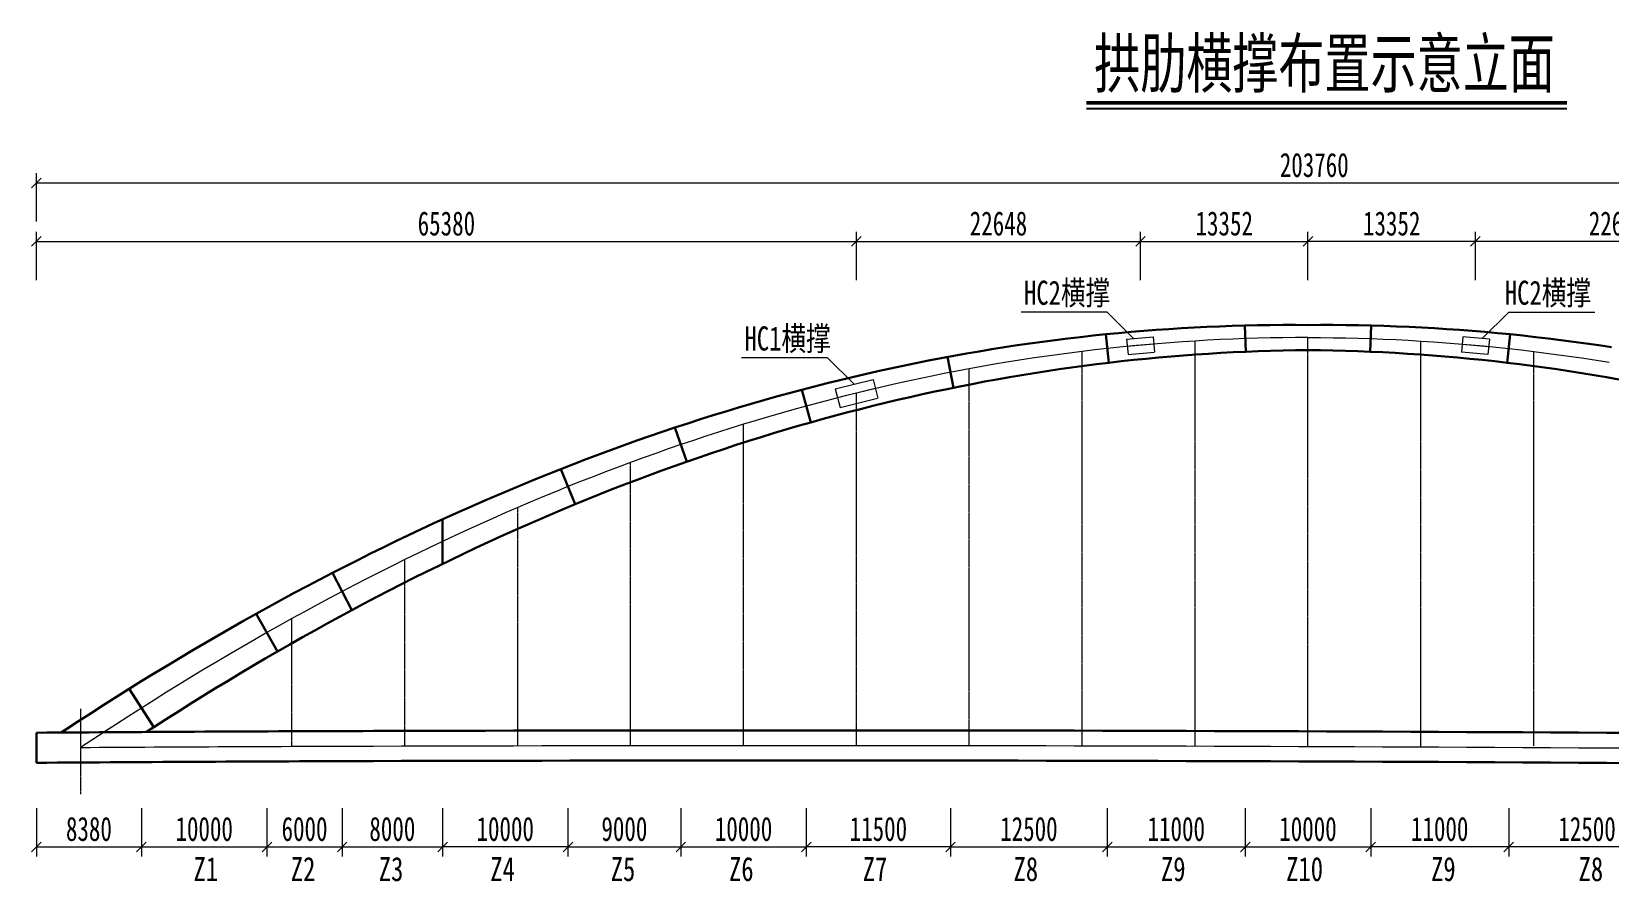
# Model space of a CAD drawing. Header units: millimetres. Extents: x 271875 to 497920, y 124104 to 263204.
# Drawn here: x 271875 to 397596, y 195435 to 263204 of the extents above; entities that cross this region are included whole.
import ezdxf
from ezdxf.enums import TextEntityAlignment as Align

# ---------------------------------------------------------------- set-up
doc = ezdxf.new("R2010")
doc.units = ezdxf.units.MM
doc.linetypes.add('CENTER', pattern=[2, 1.25, -0.25, 0.25, -0.25])
doc.linetypes.add('CENTER2', pattern=[28.575, 19.05, -3.175, 3.175, -3.175])
doc.layers.get('Defpoints').update_dxf_attribs({"color": 8})
for name, color, linetype, lineweight in [('中心线', 2, 'CENTER2', 15), ('标注', 4, 'Continuous', 13), ('标注线及字体', 2, 'Continuous', 15), ('桥 中心线', 4, 'CENTER', 15), ('桥 构造粗实', 1, 'Continuous', 30), ('横隔板', 6, 'CENTER2', 18), ('细实线', 4, 'Continuous', 15)]:
    doc.layers.add(name, color=color, linetype=linetype, lineweight=lineweight)
doc.styles.add('111', font='仿宋_GB2312.ttf', dxfattribs={"width": 0.7})
doc.styles.add('SMEDI', font='仿宋_GB2312.ttf', dxfattribs={"width": 0.75})
doc.dimstyles.new('200', dxfattribs={"dimscale": 0, "dimtxt": 2.5, "dimasz": 1, "dimexe": 1, "dimexo": 1, "dimgap": 0.6, "dimtad": 1, "dimdec": 0, "dimdsep": 46, "dimtxsty": '111', "dimblk": 'OBLIQUE', "dimcen": 0, "dimclrd": 4, "dimclre": 4, "dimclrt": 4, "dimadec": 1, "dimazin": 2, "dimtfac": 1, "dimtdec": 0, "dimtix": 1, "dimtmove": 2, "dimatfit": 3, "dimfxl": 4, "dimfxlon": 1, "dimtolj": 1, "dimlwd": -1, "dimlwe": -1, "dimarcsym": 0})

# ---------------------------------------------------------------- blocks, each defined once
blk = doc.blocks.new('_Oblique')
at = {"color": 0, "linetype": 'ByBlock', "lineweight": -2}
blk.add_line((-0.5, -0.5), (0.5, 0.5), dxfattribs=at)
blk = doc.blocks.new('*D70')
at = {"layer": 'Defpoints', "color": 0, "transparency": 16777216}
for p in [(337640, 246465), (337640, 234371), (272260, 207297)]:
    blk.add_point(p, dxfattribs=at)
at = {"layer": '细实线', "color": 4, "transparency": 16777216}
for p, q in [((272260, 243388), (272260, 247234)), ((272260, 246465), (337640, 246465)), ((337640, 243388), (337640, 247234))]:
    blk.add_line(p, q, dxfattribs=at)
at = {"layer": '细实线', "color": 4, "transparency": 16777216, "xscale": 769.2307692307704, "yscale": 769.2307692307704, "zscale": 769.2307692307704, "rotation": 180}
blk.add_blockref('_Oblique', (272260, 246465), dxfattribs=at)
at = {"layer": '细实线', "color": 4, "transparency": 16777216, "xscale": 769.2307692307704, "yscale": 769.2307692307704, "zscale": 769.2307692307704}
blk.add_blockref('_Oblique', (337640, 246465), dxfattribs=at)
at = {"layer": '细实线', "color": 4, "transparency": 16777216, "insert": (304950, 247888), "char_height": 1923.1, "attachment_point": 5, "style": '111'}
blk.add_mtext('\\A1;65380', dxfattribs=at)
blk = doc.blocks.new('*D71')
at = {"layer": 'Defpoints', "color": 0, "transparency": 16777216}
for p in [(360288, 246465), (360288, 238190), (337640, 234371)]:
    blk.add_point(p, dxfattribs=at)
at = {"layer": '细实线', "color": 4, "transparency": 16777216}
for p, q in [((337640, 243388), (337640, 247234)), ((337640, 246465), (360288, 246465)), ((360288, 243388), (360288, 247234))]:
    blk.add_line(p, q, dxfattribs=at)
at = {"layer": '细实线', "color": 4, "transparency": 16777216, "xscale": 769.2307692307704, "yscale": 769.2307692307704, "zscale": 769.2307692307704, "rotation": 180}
blk.add_blockref('_Oblique', (337640, 246465), dxfattribs=at)
at = {"layer": '细实线', "color": 4, "transparency": 16777216, "xscale": 769.2307692307704, "yscale": 769.2307692307704, "zscale": 769.2307692307704}
blk.add_blockref('_Oblique', (360288, 246465), dxfattribs=at)
at = {"layer": '细实线', "color": 4, "transparency": 16777216, "insert": (348964, 247888), "char_height": 1923.1, "attachment_point": 5, "style": '111'}
blk.add_mtext('\\A1;22648', dxfattribs=at)
blk = doc.blocks.new('*D72')
at = {"layer": 'Defpoints', "color": 0, "transparency": 16777216}
for p in [(373640, 246465), (360288, 238190), (373640, 233388)]:
    blk.add_point(p, dxfattribs=at)
at = {"layer": '细实线', "color": 4, "transparency": 16777216}
for p, q in [((360288, 243388), (360288, 247234)), ((360288, 246465), (373640, 246465)), ((373640, 243388), (373640, 247234))]:
    blk.add_line(p, q, dxfattribs=at)
at = {"layer": '细实线', "color": 4, "transparency": 16777216, "xscale": 769.2307692307704, "yscale": 769.2307692307704, "zscale": 769.2307692307704, "rotation": 180}
blk.add_blockref('_Oblique', (360288, 246465), dxfattribs=at)
at = {"layer": '细实线', "color": 4, "transparency": 16777216, "xscale": 769.2307692307704, "yscale": 769.2307692307704, "zscale": 769.2307692307704}
blk.add_blockref('_Oblique', (373640, 246465), dxfattribs=at)
at = {"layer": '细实线', "color": 4, "transparency": 16777216, "insert": (366964, 247888), "char_height": 1923.1, "attachment_point": 5, "style": '111'}
blk.add_mtext('\\A1;13352', dxfattribs=at)
blk = doc.blocks.new('*D74')
at = {"layer": 'Defpoints', "color": 0, "transparency": 16777216}
for p in [(386992, 246465), (386992, 238190), (409640, 234371)]:
    blk.add_point(p, dxfattribs=at)
at = {"layer": '细实线', "color": 4, "transparency": 16777216}
for p, q in [((386992, 243388), (386992, 247234)), ((409640, 246465), (386992, 246465)), ((409640, 243388), (409640, 247234))]:
    blk.add_line(p, q, dxfattribs=at)
at = {"layer": '细实线', "color": 4, "transparency": 16777216, "xscale": 769.2307692307704, "yscale": 769.2307692307704, "zscale": 769.2307692307704, "rotation": 180}
blk.add_blockref('_Oblique', (386992, 246465), dxfattribs=at)
at = {"layer": '细实线', "color": 4, "transparency": 16777216, "xscale": 769.2307692307704, "yscale": 769.2307692307704, "zscale": 769.2307692307704}
blk.add_blockref('_Oblique', (409640, 246465), dxfattribs=at)
at = {"layer": '细实线', "color": 4, "transparency": 16777216, "insert": (398316, 247888), "char_height": 1923.1, "attachment_point": 5, "style": '111'}
blk.add_mtext('\\A1;22648', dxfattribs=at)
blk = doc.blocks.new('*D75')
at = {"layer": 'Defpoints', "color": 0, "transparency": 16777216}
for p in [(476020, 251130), (272260, 207297), (476020, 206500)]:
    blk.add_point(p, dxfattribs=at)
at = {"layer": '细实线', "color": 4, "transparency": 16777216}
for p, q in [((272260, 248053), (272260, 251899)), ((476020, 248053), (476020, 251899)), ((272260, 251130), (476020, 251130))]:
    blk.add_line(p, q, dxfattribs=at)
at = {"layer": '细实线', "color": 4, "transparency": 16777216, "xscale": 769.2307692307704, "yscale": 769.2307692307704, "zscale": 769.2307692307704, "rotation": 180}
blk.add_blockref('_Oblique', (272260, 251130), dxfattribs=at)
at = {"layer": '细实线', "color": 4, "transparency": 16777216, "xscale": 769.2307692307704, "yscale": 769.2307692307704, "zscale": 769.2307692307704}
blk.add_blockref('_Oblique', (476020, 251130), dxfattribs=at)
at = {"layer": '细实线', "color": 4, "transparency": 16777216, "insert": (374140, 252553), "char_height": 1923.1, "attachment_point": 5, "style": '111'}
blk.add_mtext('\\A1;203760', dxfattribs=at)
blk = doc.blocks.new('*D86')
at = {"layer": 'Defpoints', "color": 0, "transparency": 16777216}
for p in [(373640, 246465), (386992, 238190), (373640, 236695)]:
    blk.add_point(p, dxfattribs=at)
at = {"layer": '细实线', "color": 4, "transparency": 16777216}
for p, q in [((373640, 243388), (373640, 247234)), ((386992, 246465), (373640, 246465)), ((386992, 243388), (386992, 247234))]:
    blk.add_line(p, q, dxfattribs=at)
at = {"layer": '细实线', "color": 4, "transparency": 16777216, "xscale": 769.2307692307693, "yscale": 769.2307692307693, "zscale": 769.2307692307693, "rotation": 180}
blk.add_blockref('_Oblique', (373640, 246465), dxfattribs=at)
at = {"layer": '细实线', "color": 4, "transparency": 16777216, "xscale": 769.2307692307693, "yscale": 769.2307692307693, "zscale": 769.2307692307693}
blk.add_blockref('_Oblique', (386992, 246465), dxfattribs=at)
at = {"layer": '细实线', "color": 4, "transparency": 16777216, "insert": (380316, 247888), "char_height": 1923.1, "attachment_point": 5, "style": '111'}
blk.add_mtext('\\A1;13352', dxfattribs=at)
blk = doc.blocks.new('*D87')
at = {"layer": 'Defpoints', "color": 0, "transparency": 16777216}
for p in [(280640, 209265), (272260, 207297), (280640, 198190)]:
    blk.add_point(p, dxfattribs=at)
at = {"layer": '细实线', "color": 4, "transparency": 16777216}
for p, q in [((272260, 201267), (272260, 197421)), ((280640, 201267), (280640, 197421)), ((272260, 198190), (280640, 198190))]:
    blk.add_line(p, q, dxfattribs=at)
at = {"layer": '细实线', "color": 4, "transparency": 16777216, "xscale": 769.2307692307694, "yscale": 769.2307692307694, "zscale": 769.2307692307694, "rotation": 180}
blk.add_blockref('_Oblique', (272260, 198190), dxfattribs=at)
at = {"layer": '细实线', "color": 4, "transparency": 16777216, "xscale": 769.2307692307694, "yscale": 769.2307692307694, "zscale": 769.2307692307694}
blk.add_blockref('_Oblique', (280640, 198190), dxfattribs=at)
at = {"layer": '细实线', "color": 4, "transparency": 16777216, "insert": (276450, 199613), "char_height": 1923.1, "attachment_point": 5, "style": '111'}
blk.add_mtext('\\A1;8380', dxfattribs=at)
blk = doc.blocks.new('*D88')
at = {"layer": 'Defpoints', "color": 0, "transparency": 16777216}
for p in [(290640, 215276), (280640, 209265), (290640, 198190)]:
    blk.add_point(p, dxfattribs=at)
at = {"layer": '细实线', "color": 4, "transparency": 16777216}
for p, q in [((280640, 201267), (280640, 197421)), ((290640, 201267), (290640, 197421)), ((280640, 198190), (290640, 198190))]:
    blk.add_line(p, q, dxfattribs=at)
at = {"layer": '细实线', "color": 4, "transparency": 16777216, "xscale": 769.2307692307694, "yscale": 769.2307692307694, "zscale": 769.2307692307694, "rotation": 180}
blk.add_blockref('_Oblique', (280640, 198190), dxfattribs=at)
at = {"layer": '细实线', "color": 4, "transparency": 16777216, "xscale": 769.2307692307694, "yscale": 769.2307692307694, "zscale": 769.2307692307694}
blk.add_blockref('_Oblique', (290640, 198190), dxfattribs=at)
at = {"layer": '细实线', "color": 4, "transparency": 16777216, "insert": (285640, 199613), "char_height": 1923.1, "attachment_point": 5, "style": '111'}
blk.add_mtext('\\A1;10000', dxfattribs=at)
blk = doc.blocks.new('*D89')
at = {"layer": 'Defpoints', "color": 0, "transparency": 16777216}
for p in [(296640, 218555), (290640, 215276), (296640, 198190)]:
    blk.add_point(p, dxfattribs=at)
at = {"layer": '细实线', "color": 4, "transparency": 16777216}
for p, q in [((290640, 201267), (290640, 197421)), ((296640, 201267), (296640, 197421)), ((290640, 198190), (296640, 198190))]:
    blk.add_line(p, q, dxfattribs=at)
at = {"layer": '细实线', "color": 4, "transparency": 16777216, "xscale": 769.2307692307694, "yscale": 769.2307692307694, "zscale": 769.2307692307694, "rotation": 180}
blk.add_blockref('_Oblique', (290640, 198190), dxfattribs=at)
at = {"layer": '细实线', "color": 4, "transparency": 16777216, "xscale": 769.2307692307694, "yscale": 769.2307692307694, "zscale": 769.2307692307694}
blk.add_blockref('_Oblique', (296640, 198190), dxfattribs=at)
at = {"layer": '细实线', "color": 4, "transparency": 16777216, "insert": (293640, 199613), "char_height": 1923.1, "attachment_point": 5, "style": '111'}
blk.add_mtext('\\A1;6000', dxfattribs=at)
blk = doc.blocks.new('*D90')
at = {"layer": 'Defpoints', "color": 0, "transparency": 16777216}
for p in [(304640, 222778), (296640, 218555), (304640, 198190)]:
    blk.add_point(p, dxfattribs=at)
at = {"layer": '细实线', "color": 4, "transparency": 16777216}
for p, q in [((296640, 201267), (296640, 197421)), ((304640, 201267), (304640, 197421)), ((296640, 198190), (304640, 198190))]:
    blk.add_line(p, q, dxfattribs=at)
at = {"layer": '细实线', "color": 4, "transparency": 16777216, "xscale": 769.2307692307694, "yscale": 769.2307692307694, "zscale": 769.2307692307694, "rotation": 180}
blk.add_blockref('_Oblique', (296640, 198190), dxfattribs=at)
at = {"layer": '细实线', "color": 4, "transparency": 16777216, "xscale": 769.2307692307694, "yscale": 769.2307692307694, "zscale": 769.2307692307694}
blk.add_blockref('_Oblique', (304640, 198190), dxfattribs=at)
at = {"layer": '细实线', "color": 4, "transparency": 16777216, "insert": (300640, 199613), "char_height": 1923.1, "attachment_point": 5, "style": '111'}
blk.add_mtext('\\A1;8000', dxfattribs=at)
blk = doc.blocks.new('*D91')
at = {"layer": 'Defpoints', "color": 0, "transparency": 16777216}
for p in [(314640, 226915), (304640, 222535), (304640, 198190)]:
    blk.add_point(p, dxfattribs=at)
at = {"layer": '细实线', "color": 4, "transparency": 16777216}
for p, q in [((304640, 201267), (304640, 197421)), ((314640, 201267), (314640, 197421)), ((314640, 198190), (304640, 198190))]:
    blk.add_line(p, q, dxfattribs=at)
at = {"layer": '细实线', "color": 4, "transparency": 16777216, "xscale": 769.2307692307694, "yscale": 769.2307692307694, "zscale": 769.2307692307694, "rotation": 180}
blk.add_blockref('_Oblique', (304640, 198190), dxfattribs=at)
at = {"layer": '细实线', "color": 4, "transparency": 16777216, "xscale": 769.2307692307694, "yscale": 769.2307692307694, "zscale": 769.2307692307694}
blk.add_blockref('_Oblique', (314640, 198190), dxfattribs=at)
at = {"layer": '细实线', "color": 4, "transparency": 16777216, "insert": (309640, 199613), "char_height": 1923.1, "attachment_point": 5, "style": '111'}
blk.add_mtext('\\A1;10000', dxfattribs=at)
blk = doc.blocks.new('*D92')
at = {"layer": 'Defpoints', "color": 0, "transparency": 16777216}
for p in [(323640, 230266), (314640, 226915), (323640, 198190)]:
    blk.add_point(p, dxfattribs=at)
at = {"layer": '细实线', "color": 4, "transparency": 16777216}
for p, q in [((314640, 201267), (314640, 197421)), ((323640, 201267), (323640, 197421)), ((314640, 198190), (323640, 198190))]:
    blk.add_line(p, q, dxfattribs=at)
at = {"layer": '细实线', "color": 4, "transparency": 16777216, "xscale": 769.2307692307694, "yscale": 769.2307692307694, "zscale": 769.2307692307694, "rotation": 180}
blk.add_blockref('_Oblique', (314640, 198190), dxfattribs=at)
at = {"layer": '细实线', "color": 4, "transparency": 16777216, "xscale": 769.2307692307694, "yscale": 769.2307692307694, "zscale": 769.2307692307694}
blk.add_blockref('_Oblique', (323640, 198190), dxfattribs=at)
at = {"layer": '细实线', "color": 4, "transparency": 16777216, "insert": (319140, 199613), "char_height": 1923.1, "attachment_point": 5, "style": '111'}
blk.add_mtext('\\A1;9000', dxfattribs=at)
blk = doc.blocks.new('*D93')
at = {"layer": 'Defpoints', "color": 0, "transparency": 16777216}
for p in [(333640, 233339), (323640, 230266), (333640, 198190)]:
    blk.add_point(p, dxfattribs=at)
at = {"layer": '细实线', "color": 4, "transparency": 16777216}
for p, q in [((323640, 201267), (323640, 197421)), ((333640, 201267), (333640, 197421)), ((323640, 198190), (333640, 198190))]:
    blk.add_line(p, q, dxfattribs=at)
at = {"layer": '细实线', "color": 4, "transparency": 16777216, "xscale": 769.2307692307694, "yscale": 769.2307692307694, "zscale": 769.2307692307694, "rotation": 180}
blk.add_blockref('_Oblique', (323640, 198190), dxfattribs=at)
at = {"layer": '细实线', "color": 4, "transparency": 16777216, "xscale": 769.2307692307694, "yscale": 769.2307692307694, "zscale": 769.2307692307694}
blk.add_blockref('_Oblique', (333640, 198190), dxfattribs=at)
at = {"layer": '细实线', "color": 4, "transparency": 16777216, "insert": (328640, 199613), "char_height": 1923.1, "attachment_point": 5, "style": '111'}
blk.add_mtext('\\A1;10000', dxfattribs=at)
blk = doc.blocks.new('*D94')
at = {"layer": 'Defpoints', "color": 0, "transparency": 16777216}
for p in [(345140, 236029), (333640, 233339), (333640, 198190)]:
    blk.add_point(p, dxfattribs=at)
at = {"layer": '细实线', "color": 4, "transparency": 16777216}
for p, q in [((333640, 201267), (333640, 197421)), ((345140, 201267), (345140, 197421)), ((345140, 198190), (333640, 198190))]:
    blk.add_line(p, q, dxfattribs=at)
at = {"layer": '细实线', "color": 4, "transparency": 16777216, "xscale": 769.2307692307694, "yscale": 769.2307692307694, "zscale": 769.2307692307694, "rotation": 180}
blk.add_blockref('_Oblique', (333640, 198190), dxfattribs=at)
at = {"layer": '细实线', "color": 4, "transparency": 16777216, "xscale": 769.2307692307694, "yscale": 769.2307692307694, "zscale": 769.2307692307694}
blk.add_blockref('_Oblique', (345140, 198190), dxfattribs=at)
at = {"layer": '细实线', "color": 4, "transparency": 16777216, "insert": (339390, 199613), "char_height": 1923.1, "attachment_point": 5, "style": '111'}
blk.add_mtext('\\A1;11500', dxfattribs=at)
blk = doc.blocks.new('*D95')
at = {"layer": 'Defpoints', "color": 0, "transparency": 16777216}
for p in [(357640, 237929), (345140, 236029), (357640, 198190)]:
    blk.add_point(p, dxfattribs=at)
at = {"layer": '细实线', "color": 4, "transparency": 16777216}
for p, q in [((345140, 201267), (345140, 197421)), ((357640, 201267), (357640, 197421)), ((345140, 198190), (357640, 198190))]:
    blk.add_line(p, q, dxfattribs=at)
at = {"layer": '细实线', "color": 4, "transparency": 16777216, "xscale": 769.2307692307694, "yscale": 769.2307692307694, "zscale": 769.2307692307694, "rotation": 180}
blk.add_blockref('_Oblique', (345140, 198190), dxfattribs=at)
at = {"layer": '细实线', "color": 4, "transparency": 16777216, "xscale": 769.2307692307694, "yscale": 769.2307692307694, "zscale": 769.2307692307694}
blk.add_blockref('_Oblique', (357640, 198190), dxfattribs=at)
at = {"layer": '细实线', "color": 4, "transparency": 16777216, "insert": (351390, 199613), "char_height": 1923.1, "attachment_point": 5, "style": '111'}
blk.add_mtext('\\A1;12500', dxfattribs=at)
blk = doc.blocks.new('*D96')
at = {"layer": 'Defpoints', "color": 0, "transparency": 16777216}
for p in [(357640, 237929), (368640, 238718), (368640, 198190)]:
    blk.add_point(p, dxfattribs=at)
at = {"layer": '细实线', "color": 4, "transparency": 16777216}
for p, q in [((357640, 201267), (357640, 197421)), ((368640, 201267), (368640, 197421)), ((357640, 198190), (368640, 198190))]:
    blk.add_line(p, q, dxfattribs=at)
at = {"layer": '细实线', "color": 4, "transparency": 16777216, "xscale": 769.2307692307694, "yscale": 769.2307692307694, "zscale": 769.2307692307694, "rotation": 180}
blk.add_blockref('_Oblique', (357640, 198190), dxfattribs=at)
at = {"layer": '细实线', "color": 4, "transparency": 16777216, "xscale": 769.2307692307694, "yscale": 769.2307692307694, "zscale": 769.2307692307694}
blk.add_blockref('_Oblique', (368640, 198190), dxfattribs=at)
at = {"layer": '细实线', "color": 4, "transparency": 16777216, "insert": (363140, 199613), "char_height": 1923.1, "attachment_point": 5, "style": '111'}
blk.add_mtext('\\A1;11000', dxfattribs=at)
blk = doc.blocks.new('*D97')
at = {"layer": 'Defpoints', "color": 0, "transparency": 16777216}
for p in [(368640, 238718), (378640, 238718), (378640, 198190)]:
    blk.add_point(p, dxfattribs=at)
at = {"layer": '细实线', "color": 4, "transparency": 16777216}
for p, q in [((368640, 201267), (368640, 197421)), ((378640, 201267), (378640, 197421)), ((368640, 198190), (378640, 198190))]:
    blk.add_line(p, q, dxfattribs=at)
at = {"layer": '细实线', "color": 4, "transparency": 16777216, "xscale": 769.2307692307694, "yscale": 769.2307692307694, "zscale": 769.2307692307694, "rotation": 180}
blk.add_blockref('_Oblique', (368640, 198190), dxfattribs=at)
at = {"layer": '细实线', "color": 4, "transparency": 16777216, "xscale": 769.2307692307694, "yscale": 769.2307692307694, "zscale": 769.2307692307694}
blk.add_blockref('_Oblique', (378640, 198190), dxfattribs=at)
at = {"layer": '细实线', "color": 4, "transparency": 16777216, "insert": (373640, 199613), "char_height": 1923.1, "attachment_point": 5, "style": '111'}
blk.add_mtext('\\A1;10000', dxfattribs=at)
blk = doc.blocks.new('*D102')
at = {"layer": 'Defpoints', "color": 0, "transparency": 16777216}
for p in [(389640, 237929), (402140, 236029), (389640, 198190)]:
    blk.add_point(p, dxfattribs=at)
at = {"layer": '细实线', "color": 4, "transparency": 16777216}
for p, q in [((389640, 201267), (389640, 197421)), ((402140, 201267), (402140, 197421)), ((402140, 198190), (389640, 198190))]:
    blk.add_line(p, q, dxfattribs=at)
at = {"layer": '细实线', "color": 4, "transparency": 16777216, "xscale": 769.2307692307694, "yscale": 769.2307692307694, "zscale": 769.2307692307694, "rotation": 180}
blk.add_blockref('_Oblique', (389640, 198190), dxfattribs=at)
at = {"layer": '细实线', "color": 4, "transparency": 16777216, "xscale": 769.2307692307694, "yscale": 769.2307692307694, "zscale": 769.2307692307694}
blk.add_blockref('_Oblique', (402140, 198190), dxfattribs=at)
at = {"layer": '细实线', "color": 4, "transparency": 16777216, "insert": (395890, 199613), "char_height": 1923.1, "attachment_point": 5, "style": '111'}
blk.add_mtext('\\A1;12500', dxfattribs=at)
blk = doc.blocks.new('*D103')
at = {"layer": 'Defpoints', "color": 0, "transparency": 16777216}
for p in [(378640, 238718), (389640, 237929), (378640, 198190)]:
    blk.add_point(p, dxfattribs=at)
at = {"layer": '细实线', "color": 4, "transparency": 16777216}
for p, q in [((378640, 201267), (378640, 197421)), ((389640, 201267), (389640, 197421)), ((389640, 198190), (378640, 198190))]:
    blk.add_line(p, q, dxfattribs=at)
at = {"layer": '细实线', "color": 4, "transparency": 16777216, "xscale": 769.2307692307694, "yscale": 769.2307692307694, "zscale": 769.2307692307694, "rotation": 180}
blk.add_blockref('_Oblique', (378640, 198190), dxfattribs=at)
at = {"layer": '细实线', "color": 4, "transparency": 16777216, "xscale": 769.2307692307694, "yscale": 769.2307692307694, "zscale": 769.2307692307694}
blk.add_blockref('_Oblique', (389640, 198190), dxfattribs=at)
at = {"layer": '细实线', "color": 4, "transparency": 16777216, "insert": (384140, 199613), "char_height": 1923.1, "attachment_point": 5, "style": '111'}
blk.add_mtext('\\A1;11000', dxfattribs=at)

msp = doc.modelspace()

# ---------------------------------------------------------------- linework, layer by layer
at = {"color": 4}
msp.add_line((355969.5, 257056.5), (394282, 257056.5), dxfattribs=at)
at = {"color": 6, "const_width": 276.9}
msp.add_lwpolyline([(355969.5, 257518.1), (394282, 257518.1)], dxfattribs=at)
at = {"layer": '中心线', "color": 4, "ltscale": 0.4}
for p, q in [((355639.8, 206259.5), (355639.8, 237697.2)), ((364639.8, 206236.6), (364639.8, 238527.1)), ((373639.8, 206204.8), (373639.8, 238803.8)), ((382639.8, 206236.6), (382639.8, 238527.1)), ((391639.8, 206259.5), (391639.8, 237697.2)), ((346639.8, 206275), (346639.8, 236314.1)), ((337639.8, 206283.2), (337639.8, 234377.6)), ((328639.8, 206284), (328639.8, 231887.9)), ((319639.8, 206277.5), (319639.8, 228844.9)), ((310639.8, 206263.6), (310639.8, 225248.6)), ((301639.8, 206242.3), (301639.8, 221099.1)), ((292639.8, 206212.2), (292639.8, 216396.3))]:
    msp.add_line(p, q, dxfattribs=at)
at = {"layer": '标注'}
for p, q in [((359177.9, 238676.4), (361285.7, 238870.8)), ((388101.7, 238676.4), (385994, 238870.8)), ((359298.7, 237457), (361389.9, 237649.9)), ((387980.9, 237457), (385889.7, 237649.9)), ((335954, 234708.2), (338965.5, 235459)), ((336334.1, 233224.4), (339316.8, 233968))]:
    msp.add_line(p, q, dxfattribs=at)
at = {"layer": '标注', "ltscale": 550}
for points in [[(373639.8, 238803.8), (372639.8, 238800.4), (371639.8, 238790.1), (370639.8, 238773), (369639.8, 238749.1), (368639.8, 238718.4), (367639.8, 238680.8), (366639.8, 238636.4), (365639.8, 238585.2), (364639.8, 238527.1), (363639.8, 238462.2), (362639.8, 238390.5), (361639.8, 238312), (360639.8, 238226.6), (359639.8, 238134.4), (358639.8, 238035.3), (357639.8, 237929.5), (356639.8, 237816.8), (355639.8, 237697.2), (354639.8, 237570.9), (353639.8, 237437.7), (352639.8, 237297.6), (351639.8, 237150.8), (350639.8, 236997.1), (349639.8, 236836.6), (348639.8, 236669.2), (347639.8, 236495.1), (346639.8, 236314.1), (345639.8, 236126.2), (344639.8, 235931.5), (343639.8, 235730), (342639.8, 235521.7), (341639.8, 235306.6), (340639.8, 235084.6), (339639.8, 234855.7), (338639.8, 234620.1), (337639.8, 234377.6), (336639.8, 234128.3), (335639.8, 233872.1), (334639.8, 233609.2), (333639.8, 233339.4), (332639.8, 233062.7), (331639.8, 232779.3), (330639.8, 232489), (329639.8, 232191.8), (328639.8, 231887.9), (327639.8, 231577.1), (326639.8, 231259.5), (325639.8, 230935), (324639.8, 230603.8), (323639.8, 230265.6), (322639.8, 229920.7), (321639.8, 229568.9), (320639.8, 229210.3), (319639.8, 228844.9), (318639.8, 228472.6), (317639.8, 228093.6), (316639.8, 227707.6), (315639.8, 227314.9), (314639.8, 226915.3), (313639.8, 226508.9), (312639.8, 226095.6), (311639.8, 225675.6), (310639.8, 225248.6), (309639.8, 224814.9), (308639.8, 224374.3), (307639.8, 223926.9), (306639.8, 223472.7), (305639.8, 223011.7), (304639.8, 222543.8), (303639.8, 222069.1), (302639.8, 221587.5), (301639.8, 221099.1), (300639.8, 220603.9), (299639.8, 220101.9), (298639.8, 219593), (297639.8, 219077.3), (296639.8, 218554.8), (295639.8, 218025.4), (294639.8, 217489.2), (293639.8, 216946.2), (292639.8, 216396.3), (291639.8, 215839.6), (290639.8, 215276.1), (289639.8, 214705.8), (288639.8, 214128.6), (287639.8, 213544.6), (286639.8, 212953.8), (285639.8, 212356.1), (284639.8, 211751.6), (283639.8, 211140.3), (282639.8, 210522.1), (281639.8, 209897.1), (280639.8, 209265.3), (279639.8, 208626.6), (278639.8, 207981.2), (275789.2, 206121.7)], [(373639.8, 238803.8), (372639.8, 238800.4), (371639.8, 238790.1), (370639.8, 238773), (369639.8, 238749.1), (368639.8, 238718.4), (367639.8, 238680.8), (366639.8, 238636.4), (365639.8, 238585.2), (364639.8, 238527.1), (363639.8, 238462.2), (362639.8, 238390.5), (361639.8, 238312), (360639.8, 238226.6), (359639.8, 238134.4), (358639.8, 238035.3), (357639.8, 237929.5), (356639.8, 237816.8), (355639.8, 237697.2), (354639.8, 237570.9), (353639.8, 237437.7), (352639.8, 237297.6), (351639.8, 237150.8), (350639.8, 236997.1), (349639.8, 236836.6), (348639.8, 236669.2), (347639.8, 236495.1), (346639.8, 236314.1), (345639.8, 236126.2), (344639.8, 235931.5), (343639.8, 235730), (342639.8, 235521.7), (341639.8, 235306.6), (340639.8, 235084.6), (339639.8, 234855.7), (338639.8, 234620.1), (337639.8, 234377.6), (336639.8, 234128.3), (335639.8, 233872.1), (334639.8, 233609.2), (333639.8, 233339.4), (332639.8, 233062.7), (331639.8, 232779.3), (330639.8, 232489), (329639.8, 232191.8), (328639.8, 231887.9), (327639.8, 231577.1), (326639.8, 231259.5), (325639.8, 230935), (324639.8, 230603.8), (323639.8, 230265.6), (322639.8, 229920.7), (321639.8, 229568.9), (320639.8, 229210.3), (319639.8, 228844.9), (318639.8, 228472.6), (317639.8, 228093.6), (316639.8, 227707.6), (315639.8, 227314.9), (314639.8, 226915.3), (313639.8, 226508.9), (312639.8, 226095.6), (311639.8, 225675.6), (310639.8, 225248.6), (309639.8, 224814.9), (308639.8, 224374.3), (307639.8, 223926.9), (306639.8, 223472.7), (305639.8, 223011.7), (304639.8, 222543.8), (303639.8, 222069.1), (302639.8, 221587.5), (301639.8, 221099.1), (300639.8, 220603.9), (299639.8, 220101.9), (298639.8, 219593), (297639.8, 219077.3), (296639.8, 218554.8), (295639.8, 218025.4), (294639.8, 217489.2), (293639.8, 216946.2), (292639.8, 216396.3), (291639.8, 215839.6), (290639.8, 215276.1), (289639.8, 214705.8), (288639.8, 214128.6), (287639.8, 213544.6), (286639.8, 212953.8), (285639.8, 212356.1), (284639.8, 211751.6), (283639.8, 211140.3), (282639.8, 210522.1), (281639.8, 209897.1), (280639.8, 209265.3), (279639.8, 208626.6), (278639.8, 207981.2), (277647.5, 207333.9)], [(373639.8, 238803.8), (374639.8, 238800.4), (375639.8, 238790.1), (376639.8, 238773), (377639.8, 238749.1), (378639.8, 238718.4), (379639.8, 238680.8), (380639.8, 238636.4), (381639.8, 238585.2), (382639.8, 238527.1), (383639.8, 238462.2), (384639.8, 238390.5), (385639.8, 238312), (386639.8, 238226.6), (387639.8, 238134.4), (388639.8, 238035.3), (389639.8, 237929.5), (390639.8, 237816.8), (391639.8, 237697.2), (392639.8, 237570.9), (393639.8, 237437.7), (394639.8, 237297.6), (395639.8, 237150.8), (396639.8, 236997.1), (397639.8, 236836.6)]]:
    msp.add_lwpolyline(points, dxfattribs=at)
msp.add_lwpolyline([(275817.2, 206121.9, -0.00092727), (299126.3, 206235), (299141, 206235.1, -0.00324992), (442135.2, 205734.6), (442165.5, 205734.3, -0.00126852), (472607.5, 205352.6, -0.00126852)], format="xyb", dxfattribs=at)
at = {"layer": '桥 中心线', "ltscale": 2}
msp.add_line((275817.2, 202391.5), (275817.2, 209203.2), dxfattribs=at)
at = {"layer": '桥 构造粗实'}
for p, q in [((357512.1, 239062.3), (357767.5, 236796.6)), ((368607.8, 239761.6), (368671.9, 237675.1)), ((378671.9, 239761.6), (378607.7, 237675.1)), ((389767.5, 239062.3), (389512.2, 236796.6)), ((344901.1, 237255.2), (345378.5, 234802.5)), ((333279.9, 234640.5), (333999.7, 232038.3)), ((323171.1, 231624.6), (324108.6, 228906.7)), ((314068.9, 228320), (315210.7, 225510.6)), ((304639.8, 224307.8), (304639.8, 220761.8)), ((295856.7, 220034), (297422.9, 217075.5)), ((289784.6, 216775.7), (291495, 213776.6)), ((279663.5, 210793.9), (281616, 207736.7)), ((272259.8, 204896.1), (272259.8, 207297))]:
    msp.add_line(p, q, dxfattribs=at)
for points in [[(373639.8, 239803.8), (372632.9, 239809.1), (371625.9, 239807.5), (370618.8, 239799.1), (369611.6, 239783.7), (368604.2, 239761.5), (367596.7, 239732.4), (366589.1, 239696.5), (365581.4, 239653.6), (364573.6, 239603.8), (363565.7, 239547.2), (362557.7, 239483.7), (361549.6, 239413.3), (360541.3, 239336), (359533, 239251.8), (358524.5, 239160.7), (357516, 239062.7), (356507.3, 238957.8), (355498.6, 238846.1), (354489.7, 238727.4), (353480.8, 238601.9), (352471.7, 238469.4), (351462.6, 238330), (350453.4, 238183.8), (349444.1, 238030.6), (348434.7, 237870.6), (347425.2, 237703.6), (346415.6, 237529.8), (345405.9, 237349), (344396.2, 237161.4), (343386.4, 236966.8), (342376.5, 236765.4), (341366.5, 236557), (340356.4, 236341.8), (339346.3, 236119.6), (338336.1, 235890.5), (337325.8, 235654.6), (336315.5, 235411.7), (335305.1, 235161.9), (334294.6, 234905.2), (333284, 234641.6), (332273.4, 234371.1), (331262.7, 234093.7), (330252, 233809.4), (329241.2, 233518.2), (328230.3, 233220.1), (327219.4, 232915.1), (326208.4, 232603.2), (325197.4, 232284.4), (324186.4, 231958.6), (323175.2, 231626), (322164.1, 231286.5), (321152.8, 230940), (320141.6, 230586.7), (319130.3, 230226.4), (318118.9, 229859.3), (317107.5, 229485.2), (316096.1, 229104.3), (315084.6, 228716.4), (314073.1, 228321.6), (313061.5, 227920), (312049.9, 227511.4), (311038.3, 227095.9), (310026.6, 226673.6), (309015, 226244.3), (308003.2, 225808.1), (306991.5, 225365.1), (305979.7, 224915.1), (304967.9, 224458.2), (303956.1, 223994.5), (302944.2, 223523.8), (301932.4, 223046.3), (300920.5, 222561.8), (299908.6, 222070.5), (298896.6, 221572.2), (297884.7, 221067.1), (296872.7, 220555), (295860.7, 220036.1), (294848.7, 219510.3), (293836.7, 218977.6), (292824.6, 218438), (291812.6, 217891.5), (290800.5, 217338.1), (289788.5, 216777.8), (288776.4, 216210.7), (287764.3, 215636.6), (286752.2, 215055.7), (285740.1, 214467.8), (284728, 213873.1), (283715.8, 213271.5), (282703.7, 212663), (281691.6, 212047.7), (280679.4, 211425.4), (279667.3, 210796.3), (279663.5, 210793.9)], [(373639.8, 239803.8), (374646.7, 239809.1), (375653.7, 239807.5), (376660.8, 239799.1), (377668.1, 239783.7), (378675.4, 239761.5), (379682.9, 239732.4), (380690.5, 239696.5), (381698.2, 239653.6), (382706, 239603.8), (383713.9, 239547.2), (384722, 239483.7), (385730.1, 239413.3), (386738.3, 239336), (387746.7, 239251.8), (388755.1, 239160.7), (389763.7, 239062.7), (390772.3, 238957.8), (391781.1, 238846.1), (392789.9, 238727.4), (393798.9, 238601.9), (394807.9, 238469.4), (395817, 238330), (396826.3, 238183.8), (397835.6, 238030.6)], [(373639.8, 237803.8), (372646.7, 237791.6), (371653.7, 237772.7), (370660.8, 237747), (369668.1, 237714.5), (368675.4, 237675.2), (367682.9, 237629.2), (366690.5, 237576.4), (365698.2, 237516.8), (364706, 237450.4), (363713.9, 237377.3), (362722, 237297.4), (361730.1, 237210.7), (360738.3, 237117.2), (359746.7, 237017), (358755.1, 236910), (357763.7, 236796.2), (356772.3, 236675.7), (355781.1, 236548.4), (354789.9, 236414.3), (353798.9, 236273.5), (352807.9, 236125.9), (351817, 235971.5), (350826.3, 235810.4), (349835.6, 235642.5), (348845, 235467.9), (347854.5, 235286.5), (346864, 235098.3), (345873.7, 234903.4), (344883.4, 234701.7), (343893.3, 234493.2), (342903.2, 234278), (341913.1, 234056.1), (340923.2, 233827.4), (339933.3, 233591.9), (338943.5, 233349.6), (337953.8, 233100.6), (336964.2, 232844.9), (335974.6, 232582.4), (334985.1, 232313.1), (333995.6, 232037.1), (333006.2, 231754.3), (332016.9, 231464.8), (331027.7, 231168.5), (330038.5, 230865.5), (329049.3, 230555.7), (328060.2, 230239.1), (327071.2, 229915.8), (326082.2, 229585.7), (325093.3, 229248.9), (324104.4, 228905.3), (323115.6, 228555), (322126.8, 228197.9), (321138.1, 227834), (320149.4, 227463.4), (319160.7, 227086), (318172.1, 226701.9), (317183.6, 226311), (316195.1, 225913.4), (315206.6, 225508.9), (314218.1, 225097.8), (313229.7, 224679.9), (312241.3, 224255.2), (311253, 223823.7), (310264.7, 223385.5), (309276.4, 222940.6), (308288.1, 222488.8), (307299.9, 222030.3), (306311.7, 221565.1), (305323.5, 221093.1), (304335.4, 220614.3), (303347.3, 220128.7), (302359.2, 219636.4), (301371.1, 219137.4), (300383, 218631.5), (299395, 218118.9), (298406.9, 217599.5), (297418.9, 217073.4), (296430.9, 216540.5), (295443, 216000.8), (294455, 215454.4), (293467, 214901.2), (292479.1, 214341.2), (291491.2, 213774.4), (290503.3, 213200.9), (289515.4, 212620.6), (288527.5, 212033.5), (287539.6, 211439.7), (286551.7, 210839.1), (285563.8, 210231.7), (284575.9, 209617.5), (283588.1, 208996.5), (282600.2, 208368.8), (281616, 207736.7)], [(373639.8, 237803.8), (374632.9, 237791.6), (375625.9, 237772.7), (376618.8, 237747), (377611.6, 237714.5), (378604.2, 237675.2), (379596.7, 237629.2), (380589.1, 237576.4), (381581.4, 237516.8), (382573.6, 237450.4), (383565.7, 237377.3), (384557.7, 237297.4), (385549.6, 237210.7), (386541.3, 237117.2), (387533, 237017), (388524.5, 236910), (389516, 236796.2), (390507.3, 236675.7), (391498.6, 236548.4), (392489.7, 236414.3), (393480.8, 236273.5), (394471.7, 236125.9), (395462.6, 235971.5), (396453.4, 235810.4), (397444.1, 235642.5), (398434.7, 235467.9)], [(279663.5, 210793.9), (278655.1, 210160.2), (277643, 209517.3), (276630.9, 208867.5), (275618.7, 208210.9), (274606.6, 207547.3), (274250, 207311.2)], [(281616, 207736.7), (281027.5, 207354.7)]]:
    msp.add_lwpolyline(points, dxfattribs=at)
for points in [[(272259.8, 207297, -0.00106879), (299126.3, 207435), (299141, 207435.1, -0.00324992), (442135.2, 206934.6), (442165.5, 206934.3, -0.00141071), (476019.8, 206500.2, -0.00141071)], [(272259.8, 204897, -0.00106879), (299126.3, 205035), (299141, 205035.1, -0.00324992), (442135.2, 204534.6), (442165.5, 204534.3, -0.00141071), (476019.8, 204100.2, -0.00141071)]]:
    msp.add_lwpolyline(points, format="xyb", dxfattribs=at)
at = {"layer": '横隔板', "color": 2}
msp.add_line((312812.8, 224498.1), (312811.9, 224500.3), dxfattribs=at)
at = {"layer": '细实线'}
for p, q in [((357621.9, 240838.5), (350760.3, 240838.5)), ((359742.3, 238728.5), (357621.9, 240838.5)), ((387537.3, 238728.5), (389657.7, 240838.5)), ((389657.7, 240838.5), (396519.4, 240838.5)), ((361285.7, 238870.8), (361398.2, 237650.6)), ((385994, 238870.8), (385881.5, 237650.6)), ((359177.9, 238676.4), (359298.7, 237457)), ((361339.6, 238286.3), (359235.6, 238094.3)), ((385940.1, 238286.3), (388044, 238094.3)), ((388101.7, 238676.4), (387980.9, 237457)), ((335339.4, 237193.6), (328477.7, 237193.6)), ((337459.8, 235083.6), (335339.4, 237193.6)), ((338965.5, 235459), (339336, 233972.8)), ((335954, 234708.2), (336334.1, 233224.4)), ((339139.8, 234737.9), (336134.8, 234002.4))]:
    msp.add_line(p, q, dxfattribs=at)

# ---------------------------------------------------------------- texts
at = {"layer": '标注线及字体', "color": 0, "style": '111', "width": 0.7}
msp.add_text('拱肋横撑布置示意立面', height=3846.15, dxfattribs=at).set_placement((374957.6, 260756.6), align=Align.MIDDLE)
at = {"layer": '细实线', "style": 'SMEDI', "width": 0.75}
for s, p in [('HC2横撑', (350999.3, 241415.2)), ('HC2横撑', (389333.9, 241415.2)), ('HC1横撑', (328716.7, 237770.3)), ('Z1', (284788.5, 195466.9)), ('Z2', (292540.3, 195466.9)), ('Z3', (299556.4, 195466.9)), ('Z4', (308453.5, 195466.9)), ('Z5', (318048.3, 195466.9)), ('Z6', (327481.6, 195466.9)), ('Z7', (338143.1, 195466.9)), ('Z8', (350164.6, 195466.9)), ('Z9', (361918.7, 195466.9)), ('Z10', (371897.9, 195466.9)), ('Z9', (383450.9, 195466.9)), ('Z8', (395212.7, 195466.9))]:
    msp.add_text(s, height=1923.08, dxfattribs=at).set_placement(p)

# ---------------------------------------------------------------- dimensions: what is measured, and where the dimension line sits
at = {"layer": '细实线'}
for base, p1, p2, picture, middle in [((476019.8, 251130.1), (272259.8, 207297), (476019.8, 206500.2), '*D75', (374139.8, 252553.2)), ((337639.8, 246464.9), (272259.8, 207297), (337639.8, 234370.8), '*D70', (304949.8, 247888)), ((360287.6, 246464.9), (337639.8, 234370.8), (360287.6, 238190.3), '*D71', (348963.7, 247888)), ((373639.8, 246464.9), (360287.6, 238190.3), (373639.8, 233387.7), '*D72', (366963.7, 247888)), ((373639.8, 246464.9), (386992.1, 238190.3), (373639.8, 236695.4), '*D86', (380315.9, 247888)), ((357639.8, 198190.1), (345139.8, 236028.9), (357639.8, 237929.5), '*D95', (351389.8, 199613.2)), ((368639.8, 198190.1), (357639.8, 237929.5), (368639.8, 238718.4), '*D96', (363139.8, 199613.2)), ((378639.8, 198190.1), (368639.8, 238718.3), (378639.8, 238718.4), '*D97', (373639.8, 199613.2)), ((333639.8, 198190.1), (345139.8, 236028.9), (333639.8, 233339.4), '*D94', (339389.8, 199613.2)), ((333639.8, 198190.1), (323639.8, 230265.7), (333639.8, 233339.4), '*D93', (328639.8, 199613.2)), ((323639.8, 198190.1), (314639.8, 226915.3), (323639.8, 230265.7), '*D92', (319139.8, 199613.2)), ((304639.8, 198190.1), (314639.8, 226915.3), (304639.8, 222534.8), '*D91', (309639.8, 199613.2)), ((304639.8, 198190.1), (296639.8, 218554.8), (304639.8, 222777.7), '*D90', (300639.8, 199613.2)), ((296639.8, 198190.1), (290639.8, 215276.1), (296639.8, 218554.8), '*D89', (293639.8, 199613.2)), ((290639.8, 198190.1), (280639.8, 209265.3), (290639.8, 215276.1), '*D88', (285639.8, 199613.2)), ((280639.8, 198190.1), (272259.8, 207297), (280639.8, 209265.3), '*D87', (276449.8, 199613.2))]:
    dim = msp.add_linear_dim(base=base, p1=p1, p2=p2, dimstyle='200', override={"dimscale": 769.230769, "dimarcsym": 1}, dxfattribs=at)
    dim.commit()
    dim.dimension.update_dxf_attribs({"geometry": picture, "text_midpoint": middle})
for base, p1, p2, picture, middle in [((386992.1, 246464.9), (409639.8, 234370.8), (386992.1, 238190.3), '*D74', (398315.9, 247888)), ((378639.8, 198190.1), (389639.8, 237929.5), (378639.8, 238718.4), '*D103', (384139.8, 199613.2)), ((389639.8, 198190.1), (402139.8, 236028.9), (389639.8, 237929.5), '*D102', (395889.8, 199613.2))]:
    dim = msp.add_linear_dim(base=base, p1=p1, p2=p2, angle=180, dimstyle='200', override={"dimscale": 769.230769, "dimarcsym": 1}, dxfattribs=at)
    dim.commit()
    dim.dimension.update_dxf_attribs({"geometry": picture, "text_midpoint": middle})

doc.saveas('drawing.dxf')
